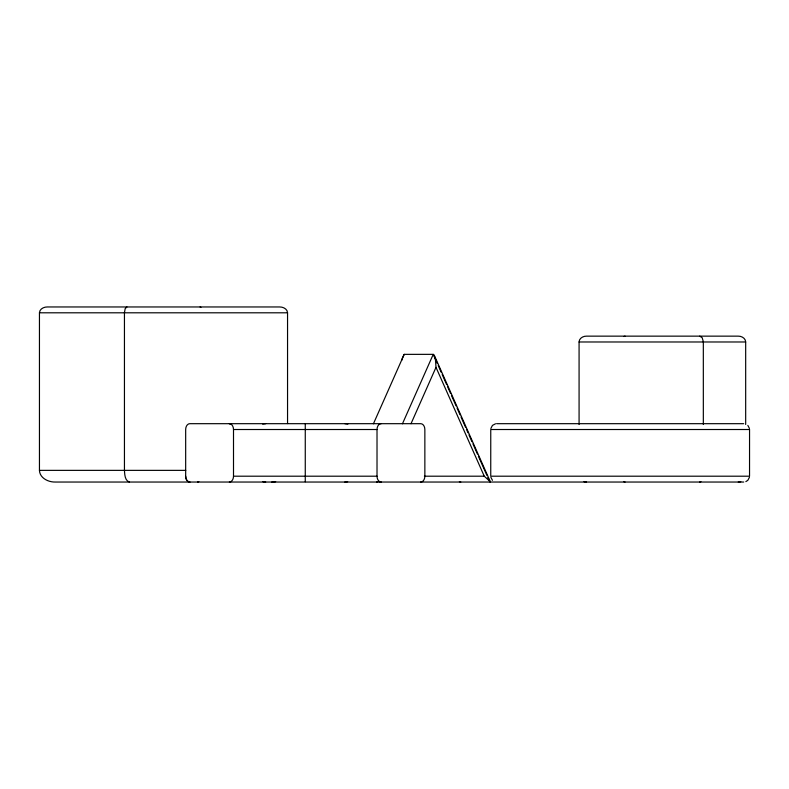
<?xml version="1.0" encoding="UTF-8"?>
<svg xmlns="http://www.w3.org/2000/svg" width="789" height="789" viewBox="0 0 789 789"><rect width="100%" height="100%" fill="white"/><g stroke="black" fill="none" stroke-linecap="round" stroke-linejoin="round"><path stroke-width="1.18" d="M743.711 482.04L55.191 482.04C48.326 482.207 39.716 478.085 39.45 470.362L39.45 312.799C39.578 308.943 43.888 306.882 47.32 306.96L279.681 306.96C283.113 306.882 287.423 308.943 287.551 312.799L287.551 423.585M579.077 424.482L579.077 341.982C579.136 338.284 583.12 336.045 586.483 336.144L738.267 336.144C741.621 336.045 745.605 338.284 745.674 341.982L745.674 424.482M401.907 360.119L401.995 359.518M402.163 358.601L404.155 354.36L433.24 354.35L434.029 354.902L435.459 359.636L436.001 367.329L484.259 476.201L490.285 481.714M490.857 428.457L492.464 425.389L495.531 423.772M749.442 477.266L747.834 480.323L745.852 481.625M373.424 423.792L404.205 354.35M402.449 423.792L433.24 354.35L437.205 363.315M411.01 423.713L436.001 367.329M623.783 336.508L625.056 336.144M198.818 481.684L197.654 482.04M700.918 481.694L699.725 482.04M378.059 481.694L376.659 482.04M490.038 482.02L487.849 477.552M740.763 481.694L738.267 482.04M262.638 424.087L265.676 423.683M347.633 481.694L344.842 482.04M275.657 481.684L271.81 482.04M126.921 306.96L125.185 308.617L124.445 312.622L124.445 470.362C124.701 474.347 124.82 480.649 129.396 482.04M39.45 312.799L287.551 312.799M579.077 341.982L745.674 341.982M496.587 423.683L743.711 423.683M230.901 424.087A5.839 4.123 -90 0 0 229.382 423.683A5.839 4.123 90 0 1 233.505 429.512L377.014 429.512A5.839 4.123 -90 0 1 381.146 423.683M39.45 470.362L185.76 470.362M230.901 481.625A5.839 4.123 90 0 1 229.382 482.04A5.839 4.123 -90 0 0 233.505 476.201L377.014 476.201A5.839 4.123 90 0 0 381.146 482.04A5.839 4.123 -90 0 1 379.627 481.625M424.393 476.201L484.259 476.201M344.842 423.683L347.88 424.087M586.405 482.04L583.978 481.694M265.676 482.04L262.895 481.694M699.695 336.144L702.171 337.712L703.324 341.627L703.334 424.482M625.016 482.04L623.862 481.714M200.081 306.96L200.919 307.306M460.786 482.04L459.385 481.694M747.834 425.389L749.442 428.457M492.464 480.323L490.857 477.266M434.374 355.514L490.235 481.517M438.201 365.554L441.179 372.27M442.175 374.509L446.643 384.588M447.639 386.837L450.618 393.553M451.604 395.792L456.072 405.871M457.068 408.11L460.046 414.836M461.042 417.075L465.51 427.155M466.506 429.394L467.995 432.757M468.982 434.995L471.96 441.712M472.956 443.951L477.424 454.03M478.42 456.279L486.862 475.313M377.014 429.512L377.014 476.201M305.264 423.979L305.264 481.734M233.505 429.512L233.505 476.201M185.671 476.201A5.839 4.123 90 0 0 189.794 482.04A5.839 4.123 -90 0 1 185.671 476.201L185.671 429.512A5.839 4.123 -90 0 1 189.794 423.683L420.724 423.683A5.839 4.123 -90 0 1 424.857 429.512L424.857 476.201A5.839 4.123 -90 0 1 420.724 482.04M749.54 429.512L490.758 429.512L490.748 476.201L749.54 476.201L749.55 429.512"/></g></svg>
